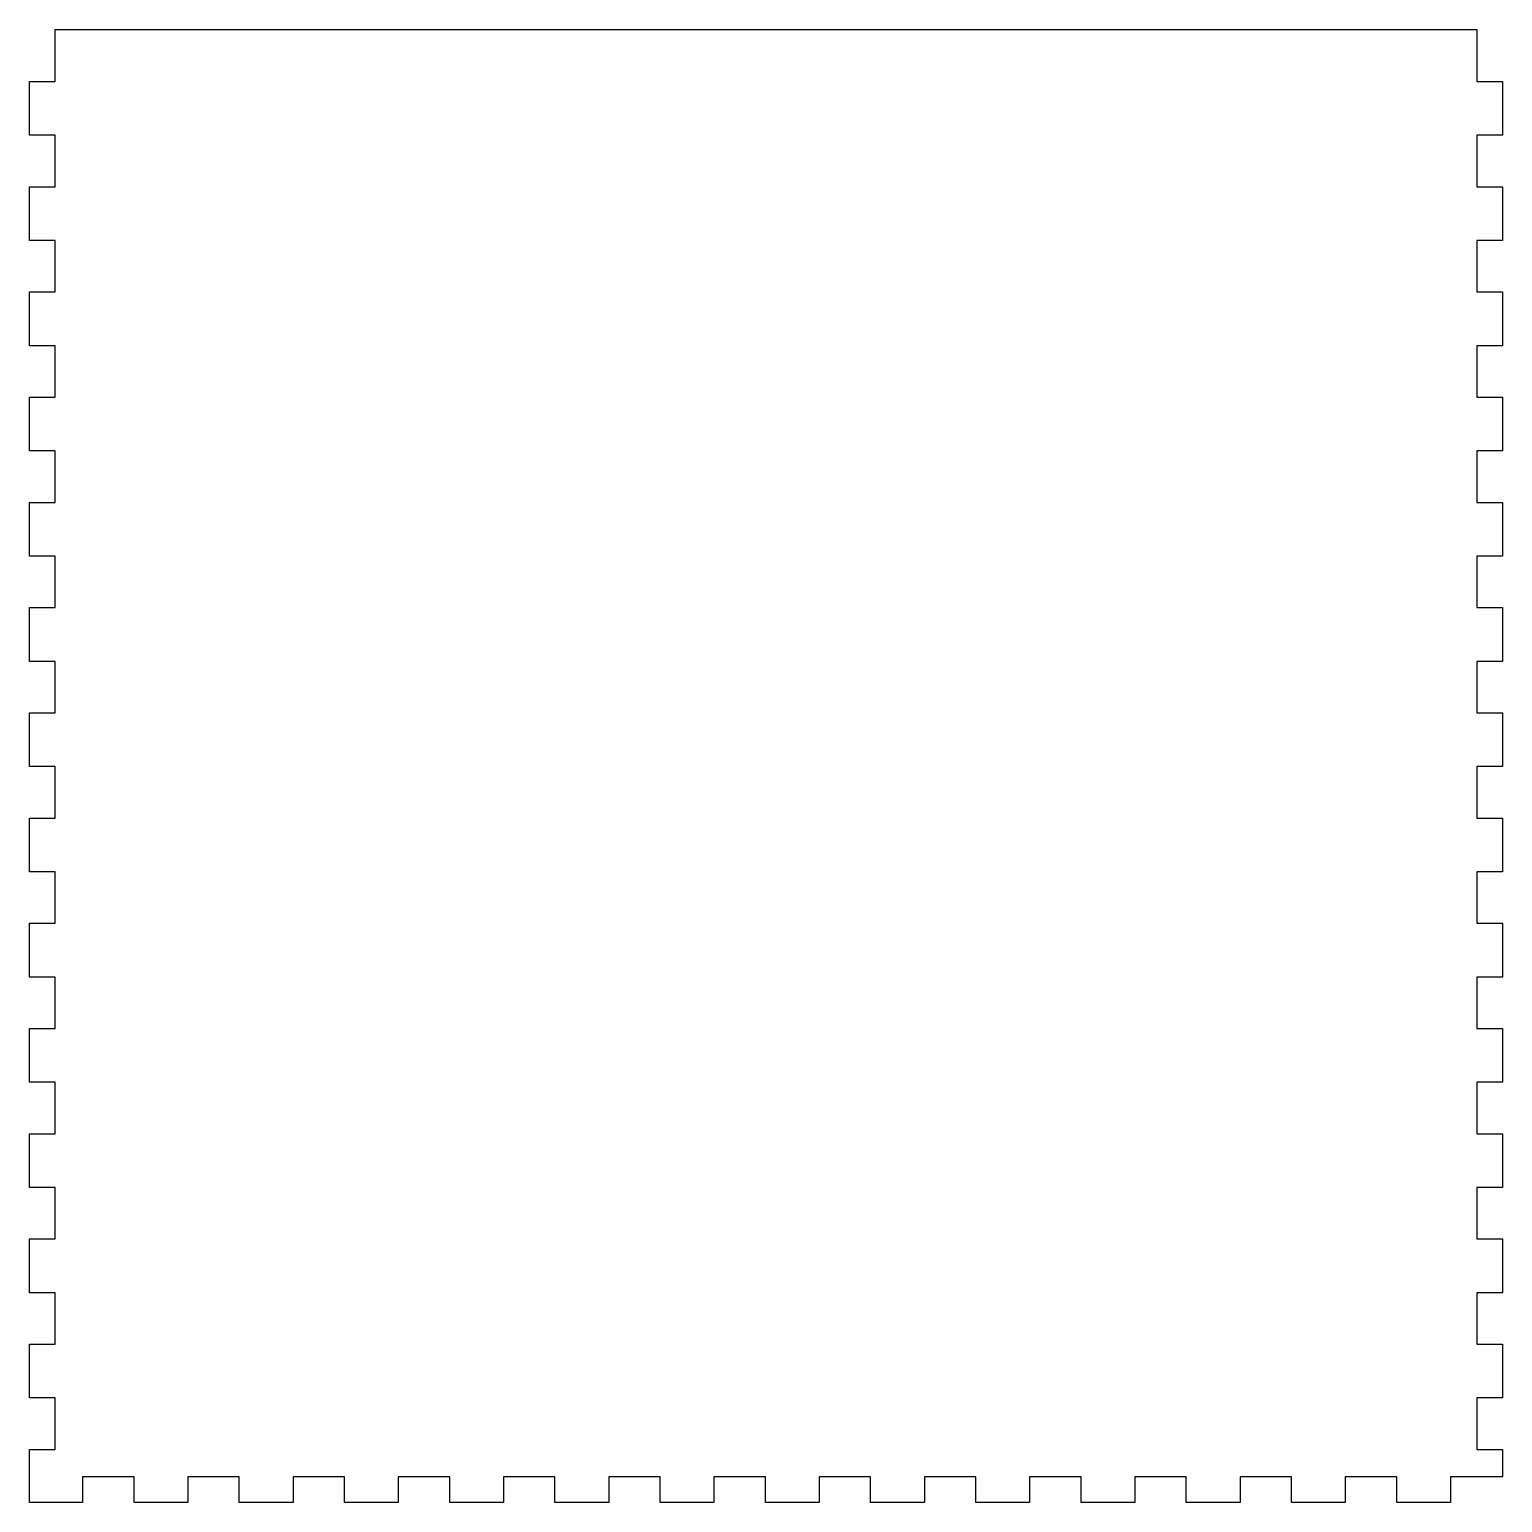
# Model space of a CAD drawing. Header units: millimetres. Extents: x 0 to 280, y 0 to 280.
import ezdxf

# ---------------------------------------------------------------- set-up
doc = ezdxf.new("R2010")
doc.units = ezdxf.units.MM

msp = doc.modelspace()

# ---------------------------------------------------------------- linework, layer by layer
at = {"color": 0}
msp.add_lwpolyline([(275.1, 280), (275.1, 270.11), (280, 270.11), (280, 259.89), (275.1, 259.89), (275.1, 250.11), (280, 250.11), (280, 239.89), (275.1, 239.89), (275.1, 230.11), (280, 230.11), (280, 219.89), (275.1, 219.89), (275.1, 210.11), (280, 210.11), (280, 199.89), (275.1, 199.89), (275.1, 190.11), (280, 190.11), (280, 179.89), (275.1, 179.89), (275.1, 170.11), (280, 170.11), (280, 159.89), (275.1, 159.89), (275.1, 150.11), (280, 150.11), (280, 139.89), (275.1, 139.89), (275.1, 130.11), (280, 130.11), (280, 119.89), (275.1, 119.89), (275.1, 110.11), (280, 110.11), (280, 99.89), (275.1, 99.89), (275.1, 90.11), (280, 90.11), (280, 79.89), (275.1, 79.89), (275.1, 70.11), (280, 70.11), (280, 59.89), (275.1, 59.89), (275.1, 50.11), (280, 50.11), (280, 39.89), (275.1, 39.89), (275.1, 30.11), (280, 30.11), (280, 19.89), (275.1, 19.89), (275.1, 10.11), (280, 10.11), (280, 4.9), (270.11, 4.9), (270.11, 0), (259.89, 0), (259.89, 4.9), (250.11, 4.9), (250.11, 0), (239.89, 0), (239.89, 4.9), (230.11, 4.9), (230.11, 0), (219.89, 0), (219.89, 4.9), (210.11, 4.9), (210.11, 0), (199.89, 0), (199.89, 4.9), (190.11, 4.9), (190.11, 0), (179.89, 0), (179.89, 4.9), (170.11, 4.9), (170.11, 0), (159.89, 0), (159.89, 4.9), (150.11, 4.9), (150.11, 0), (139.89, 0), (139.89, 4.9), (130.11, 4.9), (130.11, 0), (119.89, 0), (119.89, 4.9), (110.11, 4.9), (110.11, 0), (99.89, 0), (99.89, 4.9), (90.11, 4.9), (90.11, 0), (79.89, 0), (79.89, 4.9), (70.11, 4.9), (70.11, 0), (59.89, 0), (59.89, 4.9), (50.11, 4.9), (50.11, 0), (39.89, 0), (39.89, 4.9), (30.11, 4.9), (30.11, 0), (19.89, 0), (19.89, 4.9), (10.11, 4.9), (10.11, 0), (0, 0), (0, 10.11), (4.9, 10.11), (4.9, 19.89), (0, 19.89), (0, 30.11), (4.9, 30.11), (4.9, 39.89), (0, 39.89), (0, 50.11), (4.9, 50.11), (4.9, 59.89), (0, 59.89), (0, 70.11), (4.9, 70.11), (4.9, 79.89), (0, 79.89), (0, 90.11), (4.9, 90.11), (4.9, 99.89), (0, 99.89), (0, 110.11), (4.9, 110.11), (4.9, 119.89), (0, 119.89), (0, 130.11), (4.9, 130.11), (4.9, 139.89), (0, 139.89), (0, 150.11), (4.9, 150.11), (4.9, 159.89), (0, 159.89), (0, 170.11), (4.9, 170.11), (4.9, 179.89), (0, 179.89), (0, 190.11), (4.9, 190.11), (4.9, 199.89), (0, 199.89), (0, 210.11), (4.9, 210.11), (4.9, 219.89), (0, 219.89), (0, 230.11), (4.9, 230.11), (4.9, 239.89), (0, 239.89), (0, 250.11), (4.9, 250.11), (4.9, 259.89), (0, 259.89), (0, 270.11), (4.9, 270.11), (4.9, 280), (275.1, 280)], dxfattribs=at)

doc.saveas('drawing.dxf')
